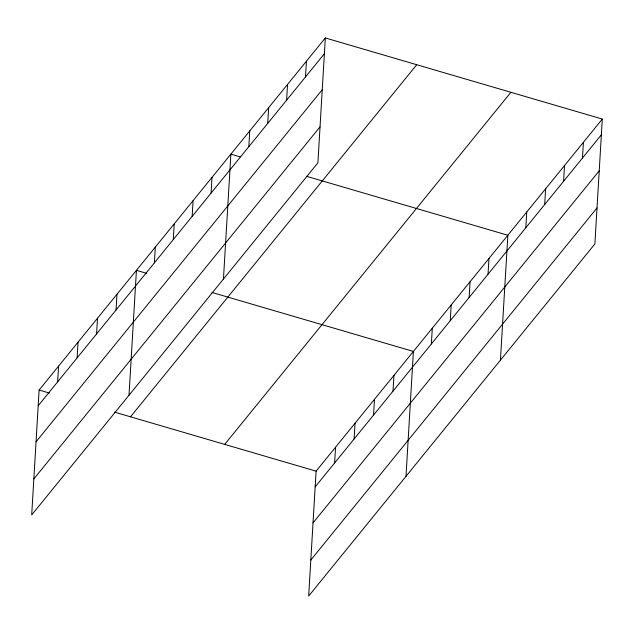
<?xml version="1.0" encoding="UTF-8"?>
<svg xmlns="http://www.w3.org/2000/svg" width="634" height="634" viewBox="0 0 634 634"><rect width="100%" height="100%" fill="white"/><g stroke="black" fill="none" stroke-linecap="round" stroke-linejoin="round"><path stroke-width="0.95" d="M325.321 37.953L39.118 390.053L31.7 514.943L317.903 162.843L325.321 37.953L602.3 119.057L594.882 243.947L308.679 596.047L316.097 471.157L602.3 119.057M57.646 381.858L58.582 366.111M77.11 357.917L78.045 342.17M96.566 333.975L97.501 318.22M116.03 310.034L116.965 294.279M129.011 395.228L136.429 270.338L146.684 273.341M154.379 262.856L155.314 247.102M173.272 239.612L174.207 223.865M192.157 216.376L193.093 200.621M211.051 193.14L211.986 177.385M223.453 279.039L230.871 154.149L240.199 156.875M248.829 146.66L249.764 130.905M267.714 123.424L268.65 107.669M286.608 100.188L287.543 84.433M305.493 76.944L306.428 61.197M334.625 462.963L335.56 447.208M354.089 439.021L355.024 423.266M373.553 415.08L374.488 399.325M393.009 391.138L393.944 375.383M405.99 476.332L413.408 351.442L211.978 292.456M431.358 343.953L432.301 328.206M450.251 320.717L451.186 304.962M469.136 297.481L470.079 281.726M488.029 274.237L488.965 258.49M500.432 360.144L507.858 235.254L306.42 176.268M525.808 227.764L526.743 212.01M544.693 204.528L545.636 188.773M563.586 181.284L564.522 165.537M582.472 158.048L583.415 142.293M38.183 405.8L324.386 53.708M36.043 441.819L322.246 89.727M33.84 478.924L320.043 126.832M130.525 416.815L416.72 64.723M224.698 444.386L510.893 92.295M315.161 486.904L601.365 134.812M313.022 522.923L599.225 170.823M310.818 560.028L597.022 207.936M39.118 390.053L49.381 393.056M114.667 412.171L316.097 471.157"/></g></svg>
